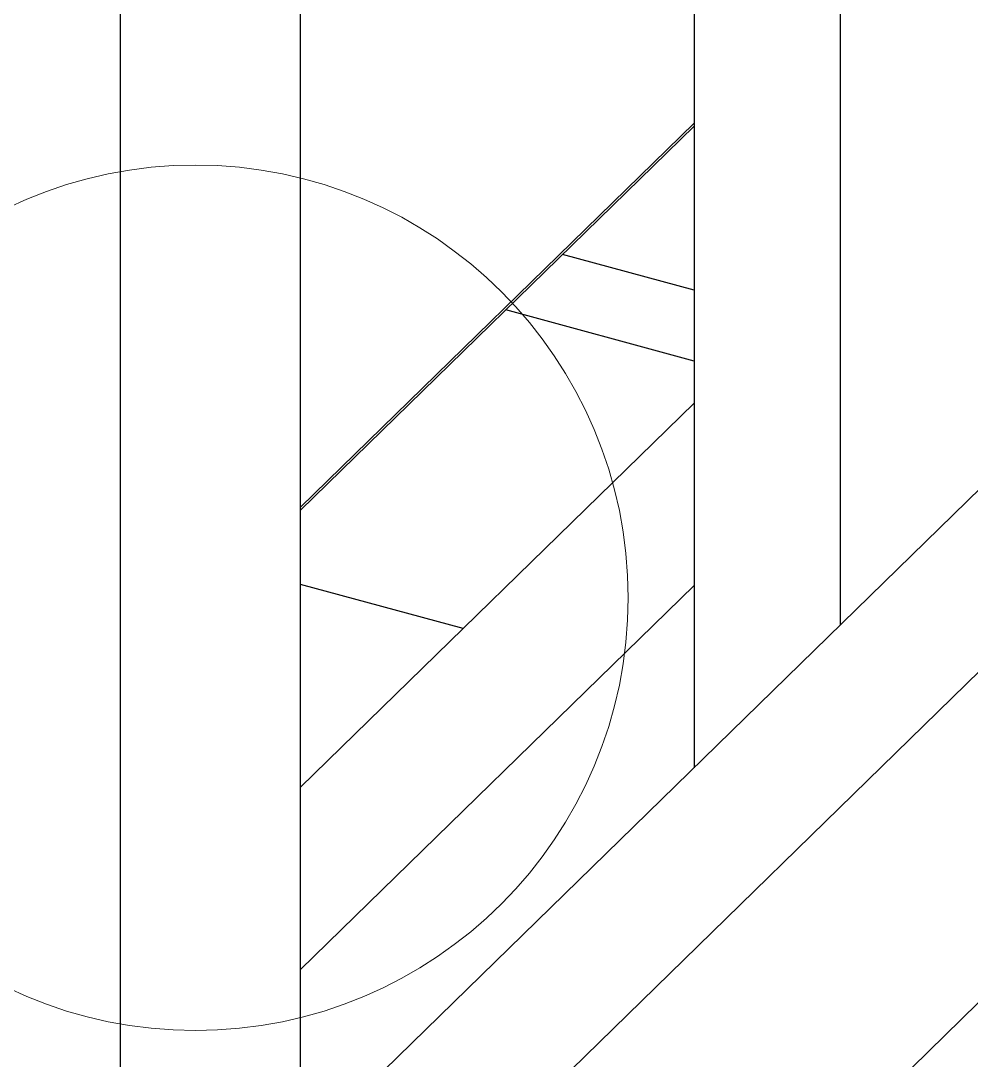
# Model space of a CAD drawing. Header units: millimetres. Extents: x 0 to 279, y 0 to 216.
# Drawn here: x 203.99 to 222.26, y 59.42 to 79.41 of the extents above; entities that cross this region are included whole.
import ezdxf

# ---------------------------------------------------------------- set-up
doc = ezdxf.new("R2010")
doc.units = ezdxf.units.MM

msp = doc.modelspace()

# ---------------------------------------------------------------- linework, layer by layer
at = {"color": 7, "linetype": 'Continuous', "lineweight": 25}
for p, q in [((219.736, 109.644), (219.736, 67.789)), ((216.928, 106.903), (216.928, 65.048)), ((209.364, 57.665), (209.364, 99.52)), ((205.906, 47.941), (205.906, 97.8)), ((247.24, 91.13), (208.714, 53.528)), ((247.24, 84.78), (208.714, 47.177)), ((209.364, 69.999), (216.928, 77.382)), ((216.928, 74.227), (214.399, 74.914)), ((216.928, 72.866), (213.309, 73.85)), ((209.364, 64.673), (216.928, 72.056)), ((223.193, 71.164), (205.906, 54.291)), ((212.488, 67.723), (209.364, 68.572)), ((209.364, 61.169), (216.928, 68.552))]:
    msp.add_line(p, q, dxfattribs=at)
at = {"color": 8, "linetype": 'Continuous', "lineweight": 25}
msp.add_line((216.928, 77.443), (209.364, 70.06), dxfattribs=at)
at = {"color": 7, "linetype": 'Continuous', "lineweight": 18}
msp.add_circle((207.343, 68.314), 8.32, dxfattribs=at)

doc.saveas('drawing.dxf')
